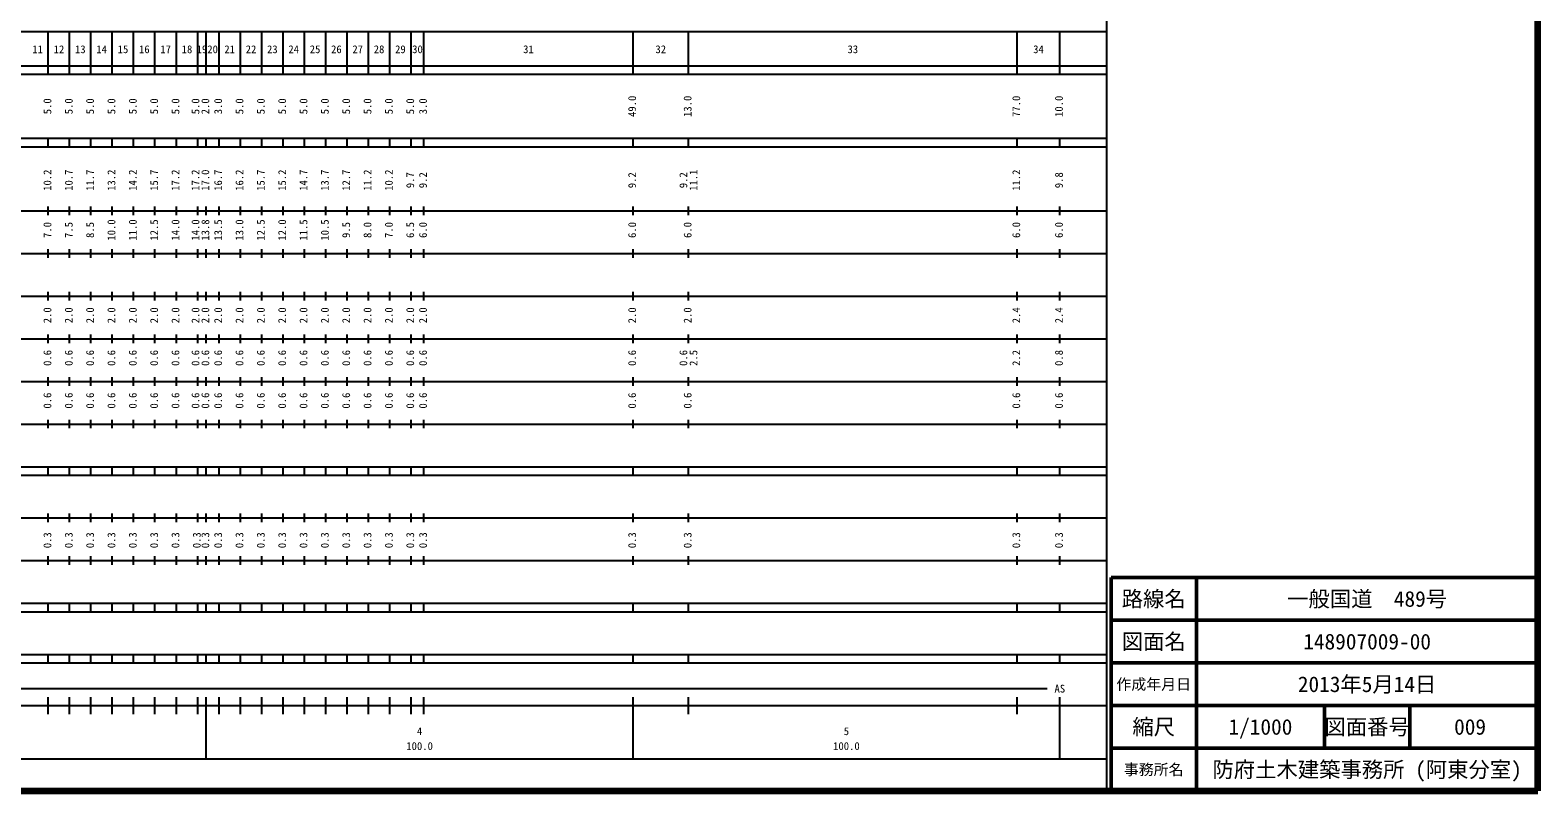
# Model space of a CAD drawing. Units: millimetres on the paper, enlarged 1000 times. Extents: x 40000 to 680000, y 20000 to 380000.
# Drawn here: x 326750 to 680000, y 20000 to 198357 of the extents above; entities that cross this region are included whole.
import ezdxf
from ezdxf.enums import TextEntityAlignment as Align

# ---------------------------------------------------------------- set-up
doc = ezdxf.new("R2010")
doc.units = ezdxf.units.MM
doc.header["$LTSCALE"] = 1000
for name, color, linetype, lineweight in [('M-TTL', 2, 'Continuous', 140), ('M-TTL-BAND', 7, 'Continuous', 25), ('M-TTL-FRAM', 2, 'Continuous', 50), ('M-TTL-LINE', 7, 'Continuous', 50)]:
    doc.layers.add(name, color=color, linetype=linetype, lineweight=lineweight)
doc.layers.add('M-TTL-TXT', color=7, linetype='Continuous')
doc.styles.add('ＭＳ ゴシック', font='')
doc.styles.get('ＭＳ ゴシック').set_extended_font_data('MS Gothic')

msp = doc.modelspace()

# ---------------------------------------------------------------- linework, layer by layer
at = {"layer": 'M-TTL'}
for p, q in [((680000, 20000), (680000, 380000)), ((40000, 20000), (680000, 20000))]:
    msp.add_line(p, q, dxfattribs=at)
at = {"layer": 'M-TTL-BAND'}
for p, q in [((579000, 20000), (579000, 370000)), ((68000, 198000), (579000, 198000)), ((331000, 188000), (331000, 198000)), ((336000, 188000), (336000, 198000)), ((341000, 188000), (341000, 198000)), ((346000, 188000), (346000, 198000)), ((351000, 188000), (351000, 198000)), ((356000, 188000), (356000, 198000)), ((361000, 188000), (361000, 198000)), ((366000, 188000), (366000, 198000)), ((368000, 188000), (368000, 198000)), ((371000, 188000), (371000, 198000)), ((376000, 188000), (376000, 198000)), ((381000, 188000), (381000, 198000)), ((386000, 188000), (386000, 198000)), ((391000, 188000), (391000, 198000)), ((396000, 188000), (396000, 198000)), ((401000, 188000), (401000, 198000)), ((406000, 188000), (406000, 198000)), ((411000, 188000), (411000, 198000)), ((416000, 188000), (416000, 198000)), ((419000, 188000), (419000, 198000)), ((468000, 188000), (468000, 198000)), ((481000, 188000), (481000, 198000)), ((558000, 188000), (558000, 198000)), ((568000, 188000), (568000, 198000)), ((40000, 190000), (579000, 190000)), ((40000, 188000), (579000, 188000)), ((40000, 173000), (579000, 173000)), ((40000, 171000), (579000, 171000)), ((331000, 171000), (331000, 173000)), ((336000, 171000), (336000, 173000)), ((341000, 171000), (341000, 173000)), ((346000, 171000), (346000, 173000)), ((351000, 171000), (351000, 173000)), ((356000, 171000), (356000, 173000)), ((361000, 171000), (361000, 173000)), ((366000, 171000), (366000, 173000)), ((368000, 171000), (368000, 173000)), ((371000, 171000), (371000, 173000)), ((376000, 171000), (376000, 173000)), ((381000, 171000), (381000, 173000)), ((386000, 171000), (386000, 173000)), ((391000, 171000), (391000, 173000)), ((396000, 171000), (396000, 173000)), ((401000, 171000), (401000, 173000)), ((406000, 171000), (406000, 173000)), ((411000, 171000), (411000, 173000)), ((416000, 171000), (416000, 173000)), ((419000, 171000), (419000, 173000)), ((468000, 171000), (468000, 173000)), ((481000, 171000), (481000, 173000)), ((558000, 171000), (558000, 173000)), ((568000, 171000), (568000, 173000)), ((40000, 156000), (579000, 156000)), ((331000, 155000), (331000, 157000)), ((336000, 155000), (336000, 157000)), ((341000, 155000), (341000, 157000)), ((346000, 155000), (346000, 157000)), ((351000, 155000), (351000, 157000)), ((356000, 155000), (356000, 157000)), ((361000, 155000), (361000, 157000)), ((366000, 155000), (366000, 157000)), ((368000, 155000), (368000, 157000)), ((371000, 155000), (371000, 157000)), ((376000, 155000), (376000, 157000)), ((381000, 155000), (381000, 157000)), ((386000, 155000), (386000, 157000)), ((391000, 155000), (391000, 157000)), ((396000, 155000), (396000, 157000)), ((401000, 155000), (401000, 157000)), ((406000, 155000), (406000, 157000)), ((411000, 155000), (411000, 157000)), ((416000, 155000), (416000, 157000)), ((419000, 155000), (419000, 157000)), ((468000, 155000), (468000, 157000)), ((481000, 155000), (481000, 157000)), ((558000, 155000), (558000, 157000)), ((568000, 155000), (568000, 157000)), ((46000, 146000), (579000, 146000)), ((331000, 145000), (331000, 147000)), ((336000, 145000), (336000, 147000)), ((341000, 145000), (341000, 147000)), ((346000, 145000), (346000, 147000)), ((351000, 145000), (351000, 147000)), ((356000, 145000), (356000, 147000)), ((361000, 145000), (361000, 147000)), ((366000, 145000), (366000, 147000)), ((368000, 145000), (368000, 147000)), ((371000, 145000), (371000, 147000)), ((376000, 145000), (376000, 147000)), ((381000, 145000), (381000, 147000)), ((386000, 145000), (386000, 147000)), ((391000, 145000), (391000, 147000)), ((396000, 145000), (396000, 147000)), ((401000, 145000), (401000, 147000)), ((406000, 145000), (406000, 147000)), ((411000, 145000), (411000, 147000)), ((416000, 145000), (416000, 147000)), ((419000, 145000), (419000, 147000)), ((468000, 145000), (468000, 147000)), ((481000, 145000), (481000, 147000)), ((558000, 145000), (558000, 147000)), ((568000, 145000), (568000, 147000)), ((52000, 136000), (579000, 136000)), ((331000, 135000), (331000, 137000)), ((336000, 135000), (336000, 137000)), ((341000, 135000), (341000, 137000)), ((346000, 135000), (346000, 137000)), ((351000, 135000), (351000, 137000)), ((356000, 135000), (356000, 137000)), ((361000, 135000), (361000, 137000)), ((366000, 135000), (366000, 137000)), ((368000, 135000), (368000, 137000)), ((371000, 135000), (371000, 137000)), ((376000, 135000), (376000, 137000)), ((381000, 135000), (381000, 137000)), ((386000, 135000), (386000, 137000)), ((391000, 135000), (391000, 137000)), ((396000, 135000), (396000, 137000)), ((401000, 135000), (401000, 137000)), ((406000, 135000), (406000, 137000)), ((411000, 135000), (411000, 137000)), ((416000, 135000), (416000, 137000)), ((419000, 135000), (419000, 137000)), ((468000, 135000), (468000, 137000)), ((481000, 135000), (481000, 137000)), ((558000, 135000), (558000, 137000)), ((568000, 135000), (568000, 137000)), ((46000, 126000), (579000, 126000)), ((331000, 125000), (331000, 127000)), ((336000, 125000), (336000, 127000)), ((341000, 125000), (341000, 127000)), ((346000, 125000), (346000, 127000)), ((351000, 125000), (351000, 127000)), ((356000, 125000), (356000, 127000)), ((361000, 125000), (361000, 127000)), ((366000, 125000), (366000, 127000)), ((368000, 125000), (368000, 127000)), ((371000, 125000), (371000, 127000)), ((376000, 125000), (376000, 127000)), ((381000, 125000), (381000, 127000)), ((386000, 125000), (386000, 127000)), ((391000, 125000), (391000, 127000)), ((396000, 125000), (396000, 127000)), ((401000, 125000), (401000, 127000)), ((406000, 125000), (406000, 127000)), ((411000, 125000), (411000, 127000)), ((416000, 125000), (416000, 127000)), ((419000, 125000), (419000, 127000)), ((468000, 125000), (468000, 127000)), ((481000, 125000), (481000, 127000)), ((558000, 125000), (558000, 127000)), ((568000, 125000), (568000, 127000)), ((331000, 115000), (331000, 117000)), ((336000, 115000), (336000, 117000)), ((341000, 115000), (341000, 117000)), ((346000, 115000), (346000, 117000)), ((351000, 115000), (351000, 117000)), ((356000, 115000), (356000, 117000)), ((361000, 115000), (361000, 117000)), ((366000, 115000), (366000, 117000)), ((368000, 115000), (368000, 117000)), ((371000, 115000), (371000, 117000)), ((376000, 115000), (376000, 117000)), ((381000, 115000), (381000, 117000)), ((386000, 115000), (386000, 117000)), ((391000, 115000), (391000, 117000)), ((396000, 115000), (396000, 117000)), ((401000, 115000), (401000, 117000)), ((406000, 115000), (406000, 117000)), ((411000, 115000), (411000, 117000)), ((416000, 115000), (416000, 117000)), ((419000, 115000), (419000, 117000)), ((468000, 115000), (468000, 117000)), ((481000, 115000), (481000, 117000)), ((558000, 115000), (558000, 117000)), ((568000, 115000), (568000, 117000)), ((52000, 116000), (579000, 116000)), ((46000, 106000), (579000, 106000)), ((331000, 105000), (331000, 107000)), ((336000, 105000), (336000, 107000)), ((341000, 105000), (341000, 107000)), ((346000, 105000), (346000, 107000)), ((351000, 105000), (351000, 107000)), ((356000, 105000), (356000, 107000)), ((361000, 105000), (361000, 107000)), ((366000, 105000), (366000, 107000)), ((368000, 105000), (368000, 107000)), ((371000, 105000), (371000, 107000)), ((376000, 105000), (376000, 107000)), ((381000, 105000), (381000, 107000)), ((386000, 105000), (386000, 107000)), ((391000, 105000), (391000, 107000)), ((396000, 105000), (396000, 107000)), ((401000, 105000), (401000, 107000)), ((406000, 105000), (406000, 107000)), ((411000, 105000), (411000, 107000)), ((416000, 105000), (416000, 107000)), ((419000, 105000), (419000, 107000)), ((468000, 105000), (468000, 107000)), ((481000, 105000), (481000, 107000)), ((558000, 105000), (558000, 107000)), ((568000, 105000), (568000, 107000)), ((40000, 96000), (579000, 96000)), ((331000, 94000), (331000, 96000)), ((336000, 94000), (336000, 96000)), ((341000, 94000), (341000, 96000)), ((346000, 94000), (346000, 96000)), ((351000, 94000), (351000, 96000)), ((356000, 94000), (356000, 96000)), ((361000, 94000), (361000, 96000)), ((366000, 94000), (366000, 96000)), ((368000, 94000), (368000, 96000)), ((371000, 94000), (371000, 96000)), ((376000, 94000), (376000, 96000)), ((381000, 94000), (381000, 96000)), ((386000, 94000), (386000, 96000)), ((391000, 94000), (391000, 96000)), ((396000, 94000), (396000, 96000)), ((401000, 94000), (401000, 96000)), ((406000, 94000), (406000, 96000)), ((411000, 94000), (411000, 96000)), ((416000, 94000), (416000, 96000)), ((419000, 94000), (419000, 96000)), ((468000, 94000), (468000, 96000)), ((481000, 94000), (481000, 96000)), ((558000, 94000), (558000, 96000)), ((568000, 94000), (568000, 96000)), ((40000, 94000), (579000, 94000)), ((331000, 83000), (331000, 85000)), ((336000, 83000), (336000, 85000)), ((341000, 83000), (341000, 85000)), ((346000, 83000), (346000, 85000)), ((351000, 83000), (351000, 85000)), ((356000, 83000), (356000, 85000)), ((361000, 83000), (361000, 85000)), ((366000, 83000), (366000, 85000)), ((368000, 83000), (368000, 85000)), ((371000, 83000), (371000, 85000)), ((376000, 83000), (376000, 85000)), ((381000, 83000), (381000, 85000)), ((386000, 83000), (386000, 85000)), ((391000, 83000), (391000, 85000)), ((396000, 83000), (396000, 85000)), ((401000, 83000), (401000, 85000)), ((406000, 83000), (406000, 85000)), ((411000, 83000), (411000, 85000)), ((416000, 83000), (416000, 85000)), ((419000, 83000), (419000, 85000)), ((468000, 83000), (468000, 85000)), ((481000, 83000), (481000, 85000)), ((558000, 83000), (558000, 85000)), ((568000, 83000), (568000, 85000)), ((49000, 84000), (579000, 84000)), ((331000, 73000), (331000, 75000)), ((336000, 73000), (336000, 75000)), ((341000, 73000), (341000, 75000)), ((346000, 73000), (346000, 75000)), ((351000, 73000), (351000, 75000)), ((356000, 73000), (356000, 75000)), ((361000, 73000), (361000, 75000)), ((366000, 73000), (366000, 75000)), ((368000, 73000), (368000, 75000)), ((371000, 73000), (371000, 75000)), ((376000, 73000), (376000, 75000)), ((381000, 73000), (381000, 75000)), ((386000, 73000), (386000, 75000)), ((391000, 73000), (391000, 75000)), ((396000, 73000), (396000, 75000)), ((401000, 73000), (401000, 75000)), ((406000, 73000), (406000, 75000)), ((411000, 73000), (411000, 75000)), ((416000, 73000), (416000, 75000)), ((419000, 73000), (419000, 75000)), ((468000, 73000), (468000, 75000)), ((481000, 73000), (481000, 75000)), ((558000, 73000), (558000, 75000)), ((568000, 73000), (568000, 75000)), ((40000, 74000), (579000, 74000)), ((40000, 64000), (579000, 64000)), ((331000, 62000), (331000, 64000)), ((336000, 62000), (336000, 64000)), ((341000, 62000), (341000, 64000)), ((346000, 62000), (346000, 64000)), ((351000, 62000), (351000, 64000)), ((356000, 62000), (356000, 64000)), ((361000, 62000), (361000, 64000)), ((366000, 62000), (366000, 64000)), ((368000, 62000), (368000, 64000)), ((371000, 62000), (371000, 64000)), ((376000, 62000), (376000, 64000)), ((381000, 62000), (381000, 64000)), ((386000, 62000), (386000, 64000)), ((391000, 62000), (391000, 64000)), ((396000, 62000), (396000, 64000)), ((401000, 62000), (401000, 64000)), ((406000, 62000), (406000, 64000)), ((411000, 62000), (411000, 64000)), ((416000, 62000), (416000, 64000)), ((419000, 62000), (419000, 64000)), ((468000, 62000), (468000, 64000)), ((481000, 62000), (481000, 64000)), ((558000, 62000), (558000, 64000)), ((568000, 62000), (568000, 64000)), ((40000, 62000), (579000, 62000)), ((40000, 52000), (579000, 52000)), ((40000, 50000), (579000, 50000)), ((331000, 50000), (331000, 52000)), ((336000, 50000), (336000, 52000)), ((341000, 50000), (341000, 52000)), ((346000, 50000), (346000, 52000)), ((351000, 50000), (351000, 52000)), ((356000, 50000), (356000, 52000)), ((361000, 50000), (361000, 52000)), ((366000, 50000), (366000, 52000)), ((368000, 50000), (368000, 52000)), ((371000, 50000), (371000, 52000)), ((376000, 50000), (376000, 52000)), ((381000, 50000), (381000, 52000)), ((386000, 50000), (386000, 52000)), ((391000, 50000), (391000, 52000)), ((396000, 50000), (396000, 52000)), ((401000, 50000), (401000, 52000)), ((406000, 50000), (406000, 52000)), ((411000, 50000), (411000, 52000)), ((416000, 50000), (416000, 52000)), ((419000, 50000), (419000, 52000)), ((468000, 50000), (468000, 52000)), ((481000, 50000), (481000, 52000)), ((558000, 50000), (558000, 52000)), ((568000, 50000), (568000, 52000)), ((71000, 44000), (565000, 44000)), ((40000, 40000), (579000, 40000)), ((331000, 38000), (331000, 42000)), ((336000, 38000), (336000, 42000)), ((341000, 38000), (341000, 42000)), ((346000, 38000), (346000, 42000)), ((351000, 38000), (351000, 42000)), ((356000, 38000), (356000, 42000)), ((361000, 38000), (361000, 42000)), ((366000, 38000), (366000, 42000)), ((368000, 27500), (368000, 42000)), ((371000, 38000), (371000, 42000)), ((376000, 38000), (376000, 42000)), ((381000, 38000), (381000, 42000)), ((386000, 38000), (386000, 42000)), ((391000, 38000), (391000, 42000)), ((396000, 38000), (396000, 42000)), ((401000, 38000), (401000, 42000)), ((406000, 38000), (406000, 42000)), ((411000, 38000), (411000, 42000)), ((416000, 38000), (416000, 42000)), ((419000, 38000), (419000, 42000)), ((468000, 27500), (468000, 42000)), ((481000, 38000), (481000, 42000)), ((558000, 38000), (558000, 42000)), ((568000, 27500), (568000, 42000)), ((68000, 27500), (579000, 27500))]:
    msp.add_line(p, q, dxfattribs=at)
at = {"layer": 'M-TTL-FRAM'}
for p, q in [((680000, 70000), (580000, 70000)), ((580000, 70000), (580000, 20000))]:
    msp.add_line(p, q, dxfattribs=at)
at = {"layer": 'M-TTL-LINE'}
for p, q in [((600000, 70000), (600000, 20000)), ((680000, 60000), (580000, 60000)), ((680000, 50000), (580000, 50000)), ((680000, 40000), (580000, 40000)), ((630000, 40000), (630000, 30000)), ((650000, 40000), (650000, 30000)), ((680000, 30000), (580000, 30000))]:
    msp.add_line(p, q, dxfattribs=at)

# ---------------------------------------------------------------- texts
at = {"layer": 'M-TTL-BAND', "style": 'ＭＳ ゴシック'}
for s, p in [('11', (328500, 192405)), ('12', (333500, 192405)), ('13', (338500, 192405)), ('14', (343500, 192405)), ('15', (348500, 192405)), ('16', (353500, 192405)), ('17', (358500, 192405)), ('18', (363500, 192405)), ('19', (367000, 192405)), ('20', (369500, 192405)), ('21', (373500, 192405)), ('22', (378500, 192405)), ('23', (383500, 192405)), ('24', (388500, 192405)), ('25', (393500, 192405)), ('26', (398500, 192405)), ('27', (403500, 192405)), ('28', (408500, 192405)), ('29', (413500, 192405)), ('30', (417500, 192405)), ('31', (443500, 192405)), ('32', (474500, 192405)), ('33', (519500, 192405)), ('34', (563000, 192405)), ('AS', (568000, 42500)), ('4', (418000, 32523)), ('5', (518000, 32523)), ('100.0', (418000, 29033)), ('100.0', (518000, 29033))]:
    msp.add_text(s, height=1833, dxfattribs=at).set_placement(p, align=Align.BOTTOM_CENTER)
for s, p in [('5.0', (332254, 180500)), ('5.0', (337254, 180500)), ('5.0', (342254, 180500)), ('5.0', (347254, 180500)), ('5.0', (352254, 180500)), ('5.0', (357254, 180500)), ('5.0', (362254, 180500)), ('5.0', (366945, 180500)), ('2.0', (369254, 180500)), ('3.0', (372254, 180500)), ('5.0', (377254, 180500)), ('5.0', (382254, 180500)), ('5.0', (387254, 180500)), ('5.0', (392254, 180500)), ('5.0', (397254, 180500)), ('5.0', (402254, 180500)), ('5.0', (407254, 180500)), ('5.0', (412254, 180500)), ('5.0', (417254, 180500)), ('3.0', (420254, 180500)), ('49.0', (469254, 180500)), ('13.0', (482254, 180500)), ('77.0', (559254, 180500)), ('10.0', (569254, 180500)), ('10.2', (332254, 163174)), ('10.7', (337254, 163174)), ('11.7', (342254, 163174)), ('13.2', (347254, 163174)), ('14.2', (352254, 163174)), ('15.7', (357254, 163174)), ('17.2', (362254, 163174)), ('17.2', (366945, 163174)), ('17.0', (369254, 163174)), ('16.7', (372254, 163174)), ('16.2', (377254, 163174)), ('15.7', (382254, 163174)), ('15.2', (387254, 163174)), ('14.7', (392254, 163174)), ('13.7', (397254, 163174)), ('12.7', (402254, 163174)), ('11.2', (407254, 163174)), ('10.2', (412254, 163174)), ('9.7', (417254, 163174)), ('9.2', (420254, 163174)), ('9.2', (469254, 163174)), ('9.2', (481254, 163174)), ('11.1', (483624, 163174)), ('11.2', (559254, 163174)), ('9.8', (569254, 163174)), ('7.0', (332254, 151500)), ('7.5', (337254, 151500)), ('8.5', (342254, 151500)), ('10.0', (347254, 151500)), ('11.0', (352254, 151500)), ('12.5', (357254, 151500)), ('14.0', (362254, 151500)), ('14.0', (366945, 151500)), ('13.8', (369254, 151500)), ('13.5', (372254, 151500)), ('13.0', (377254, 151500)), ('12.5', (382254, 151500)), ('12.0', (387254, 151500)), ('11.5', (392254, 151500)), ('10.5', (397254, 151500)), ('9.5', (402254, 151500)), ('8.0', (407254, 151500)), ('7.0', (412254, 151500)), ('6.5', (417254, 151500)), ('6.0', (420254, 151500)), ('6.0', (469254, 151500)), ('6.0', (482254, 151500)), ('6.0', (559254, 151500)), ('6.0', (569254, 151500)), ('2.0', (332254, 131500)), ('2.0', (337254, 131500)), ('2.0', (342254, 131500)), ('2.0', (347254, 131500)), ('2.0', (352254, 131500)), ('2.0', (357254, 131500)), ('2.0', (362254, 131500)), ('2.0', (366945, 131500)), ('2.0', (369254, 131500)), ('2.0', (372254, 131500)), ('2.0', (377254, 131500)), ('2.0', (382254, 131500)), ('2.0', (387254, 131500)), ('2.0', (392254, 131500)), ('2.0', (397254, 131500)), ('2.0', (402254, 131500)), ('2.0', (407254, 131500)), ('2.0', (412254, 131500)), ('2.0', (417254, 131500)), ('2.0', (420254, 131500)), ('2.0', (469254, 131500)), ('2.0', (482254, 131500)), ('2.4', (559254, 131500)), ('2.4', (569254, 131500)), ('0.6', (332254, 121500)), ('0.6', (337254, 121500)), ('0.6', (342254, 121500)), ('0.6', (347254, 121500)), ('0.6', (352254, 121500)), ('0.6', (357254, 121500)), ('0.6', (362254, 121500)), ('0.6', (366945, 121500)), ('0.6', (369254, 121500)), ('0.6', (372254, 121500)), ('0.6', (377254, 121500)), ('0.6', (382254, 121500)), ('0.6', (387254, 121500)), ('0.6', (392254, 121500)), ('0.6', (397254, 121500)), ('0.6', (402254, 121500)), ('0.6', (407254, 121500)), ('0.6', (412254, 121500)), ('0.6', (417254, 121500)), ('0.6', (420254, 121500)), ('0.6', (469254, 121500)), ('0.6', (481254, 121500)), ('2.5', (483624, 121500)), ('2.2', (559254, 121500)), ('0.8', (569254, 121500)), ('0.6', (332254, 111500)), ('0.6', (337254, 111500)), ('0.6', (342254, 111500)), ('0.6', (347254, 111500)), ('0.6', (352254, 111500)), ('0.6', (357254, 111500)), ('0.6', (362254, 111500)), ('0.6', (366945, 111500)), ('0.6', (369254, 111500)), ('0.6', (372254, 111500)), ('0.6', (377254, 111500)), ('0.6', (382254, 111500)), ('0.6', (387254, 111500)), ('0.6', (392254, 111500)), ('0.6', (397254, 111500)), ('0.6', (402254, 111500)), ('0.6', (407254, 111500)), ('0.6', (412254, 111500)), ('0.6', (417254, 111500)), ('0.6', (420254, 111500)), ('0.6', (469254, 111500)), ('0.6', (482254, 111500)), ('0.6', (559254, 111500)), ('0.6', (569254, 111500)), ('0.3', (332254, 78764)), ('0.3', (337254, 78764)), ('0.3', (342254, 78764)), ('0.3', (347254, 78764)), ('0.3', (352254, 78764)), ('0.3', (357254, 78764)), ('0.3', (362254, 78764)), ('0.3', (367254, 78764)), ('0.3', (369254, 78764)), ('0.3', (372254, 78764)), ('0.3', (377254, 78764)), ('0.3', (382254, 78764)), ('0.3', (387254, 78764)), ('0.3', (392254, 78764)), ('0.3', (397254, 78764)), ('0.3', (402254, 78764)), ('0.3', (407254, 78764)), ('0.3', (412254, 78764)), ('0.3', (417254, 78764)), ('0.3', (420254, 78764)), ('0.3', (469254, 78764)), ('0.3', (482254, 78764)), ('0.3', (559254, 78764)), ('0.3', (569254, 78764))]:
    msp.add_text(s, height=1833, rotation=90, dxfattribs=at).set_placement(p, align=Align.BOTTOM_CENTER)
at = {"layer": 'M-TTL-TXT', "style": 'ＭＳ ゴシック'}
for s, height, p in [('路線名', 3666, (590000, 65000)), ('路線名', 3666, (590000, 65000)), ('一般国道\u3000489号', 3666, (640000, 65000)), ('図面名', 3666, (590000, 55000)), ('図面名', 3666, (590000, 55000)), ('148907009-00', 3666, (640000, 55000)), ('作成年月日', 2566, (590000, 45000)), ('作成年月日', 2566, (590000, 45000)), ('2013年5月14日', 3666, (640000, 45000)), ('縮尺', 3666, (590000, 35000)), ('縮尺', 3666, (590000, 35000)), ('1/1000', 3666, (615000, 35000)), ('図面番号', 3666, (640000, 35000)), ('図面番号', 3666, (640000, 35000)), ('009', 3666, (664125, 35000)), ('事務所名', 2566, (590000, 25000)), ('事務所名', 2566, (590000, 25000)), ('防府土木建築事務所 (阿東分室)', 3666, (640000, 25000))]:
    msp.add_text(s, height=height, dxfattribs=at).set_placement(p, align=Align.MIDDLE_CENTER)

doc.saveas('drawing.dxf')
